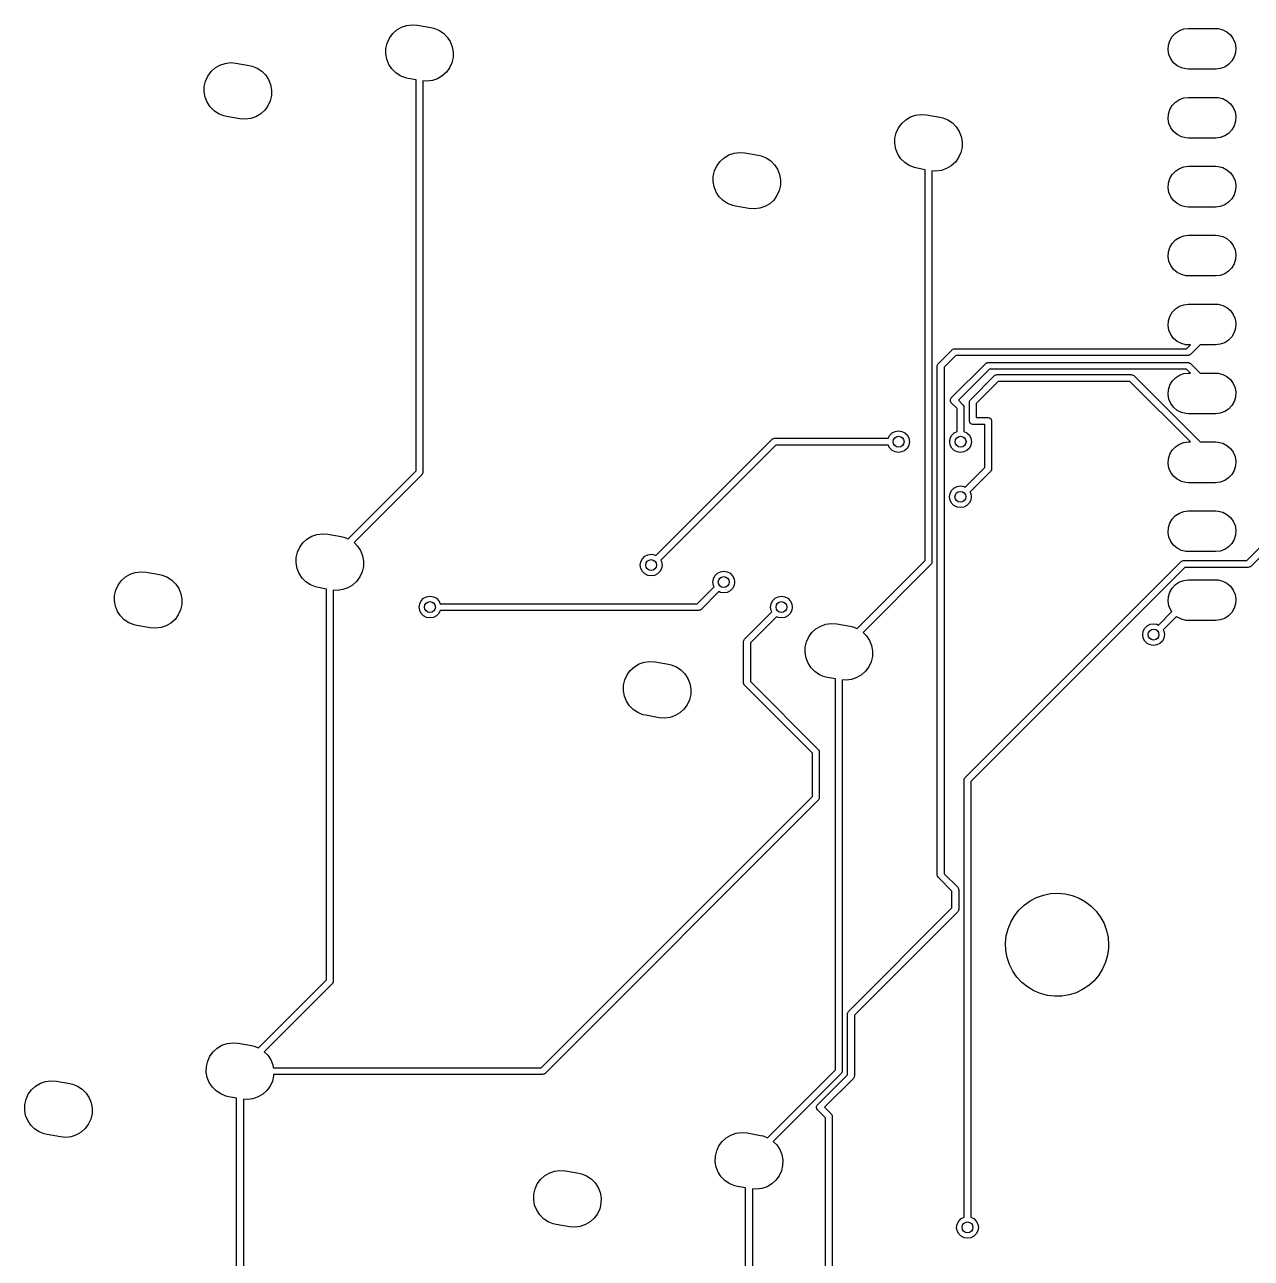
# Model space of a CAD drawing. Extents: x -67 to 321, y -170 to -25.
# Drawn here: x 115.62 to 160.83, y -99.18 to -53.72 of the extents above; entities that cross this region are included whole.
import ezdxf

# ---------------------------------------------------------------- set-up
doc = ezdxf.new("R2010")
doc.units = 0
doc.layers.add('BLACK', color=7, linetype='CONTINUOUS')

msp = doc.modelspace()

# ---------------------------------------------------------------- linework, layer by layer
at = {"layer": 'BLACK', "linetype": 'CONTINUOUS'}
for p, q in [((129.062, -54.2143), (129.182, -54.0512)), ((129.182, -54.0512), (129.331, -53.9154)), ((129.331, -53.9154), (129.505, -53.8125)), ((129.505, -53.8125), (129.696, -53.7467)), ((129.696, -53.7467), (129.897, -53.7207)), ((129.897, -53.7207), (130.098, -53.7355)), ((130.098, -53.7355), (130.591, -53.8223)), ((130.591, -53.8223), (130.693, -53.8459)), ((130.693, -53.8459), (130.88, -53.9209)), ((130.88, -53.9209), (131.049, -54.0322)), ((131.049, -54.0322), (131.192, -54.1751)), ((157.911, -54.1607), (158.031, -54.0346)), ((158.031, -54.0346), (158.176, -53.9394)), ((158.176, -53.9394), (158.339, -53.8801)), ((158.339, -53.8801), (158.512, -53.86)), ((158.512, -53.86), (159.512, -53.86)), ((159.512, -53.86), (159.605, -53.8658)), ((159.605, -53.8658), (159.773, -53.907)), ((159.773, -53.907), (159.928, -53.986)), ((159.928, -53.986), (160.061, -54.0985)), ((160.061, -54.0985), (160.163, -54.2384)), ((128.933, -54.595), (128.978, -54.398)), ((128.978, -54.398), (129.062, -54.2143)), ((131.192, -54.1751), (131.303, -54.3438)), ((131.303, -54.3438), (131.378, -54.5315)), ((131.378, -54.5315), (131.414, -54.7304)), ((157.763, -54.6506), (157.774, -54.4772)), ((157.774, -54.4772), (157.824, -54.3109)), ((157.824, -54.3109), (157.911, -54.1607)), ((160.163, -54.2384), (160.231, -54.3982)), ((160.231, -54.3982), (160.261, -54.5694)), ((128.928, -54.797), (128.933, -54.595)), ((128.963, -54.9959), (128.928, -54.797)), ((129.039, -55.1836), (128.963, -54.9959)), ((131.409, -54.9325), (131.364, -55.1294)), ((131.414, -54.7304), (131.409, -54.9325)), ((157.793, -54.8218), (157.763, -54.6506)), ((157.861, -54.9816), (157.793, -54.8218)), ((157.963, -55.1215), (157.861, -54.9816)), ((160.2, -54.9091), (160.113, -55.0593)), ((160.25, -54.7428), (160.2, -54.9091)), ((160.261, -54.5694), (160.25, -54.7428)), ((122.368, -55.613), (122.487, -55.4499)), ((122.487, -55.4499), (122.637, -55.3142)), ((122.637, -55.3142), (122.811, -55.2113)), ((122.811, -55.2113), (123.002, -55.1455)), ((123.002, -55.1455), (123.202, -55.1194)), ((123.202, -55.1194), (123.404, -55.1342)), ((123.404, -55.1342), (123.896, -55.2211)), ((123.896, -55.2211), (123.998, -55.2446)), ((123.998, -55.2446), (124.186, -55.3197)), ((124.186, -55.3197), (124.355, -55.4309)), ((124.355, -55.4309), (124.498, -55.5738)), ((129.15, -55.3523), (129.039, -55.1836)), ((129.293, -55.4952), (129.15, -55.3523)), ((131.28, -55.3132), (131.16, -55.4763)), ((131.364, -55.1294), (131.28, -55.3132)), ((158.096, -55.234), (157.963, -55.1215)), ((158.251, -55.313), (158.096, -55.234)), ((158.419, -55.3542), (158.251, -55.313)), ((158.512, -55.36), (158.419, -55.3542)), ((159.512, -55.36), (158.512, -55.36)), ((159.685, -55.3399), (159.512, -55.36)), ((159.848, -55.2806), (159.685, -55.3399)), ((159.993, -55.1854), (159.848, -55.2806)), ((160.113, -55.0593), (159.993, -55.1854)), ((122.238, -55.9937), (122.284, -55.7968)), ((122.284, -55.7968), (122.368, -55.613)), ((124.498, -55.5738), (124.609, -55.7426)), ((124.609, -55.7426), (124.684, -55.9302)), ((129.461, -55.6065), (129.293, -55.4952)), ((129.649, -55.6816), (129.461, -55.6065)), ((129.751, -55.7051), (129.649, -55.6816)), ((130.046, -55.7571), (129.751, -55.7051)), ((130.046, -70.1645), (130.046, -55.7571)), ((130.445, -55.8067), (130.296, -55.7958)), ((130.296, -55.7958), (130.296, -70.2163)), ((130.646, -55.7807), (130.445, -55.8067)), ((130.837, -55.7149), (130.646, -55.7807)), ((131.011, -55.612), (130.837, -55.7149)), ((131.16, -55.4763), (131.011, -55.612)), ((122.233, -56.1958), (122.238, -55.9937)), ((122.269, -56.3947), (122.233, -56.1958)), ((124.715, -56.3312), (124.669, -56.5281)), ((124.684, -55.9302), (124.72, -56.1291)), ((124.72, -56.1291), (124.715, -56.3312)), ((122.344, -56.5823), (122.269, -56.3947)), ((122.455, -56.7511), (122.344, -56.5823)), ((122.598, -56.894), (122.455, -56.7511)), ((124.585, -56.7119), (124.466, -56.875)), ((124.669, -56.5281), (124.585, -56.7119)), ((157.824, -56.8509), (157.911, -56.7007)), ((157.911, -56.7007), (158.031, -56.5746)), ((158.031, -56.5746), (158.176, -56.4794)), ((158.176, -56.4794), (158.339, -56.4201)), ((158.339, -56.4201), (158.512, -56.4)), ((158.512, -56.4), (159.512, -56.4)), ((159.512, -56.4), (159.605, -56.4058)), ((159.605, -56.4058), (159.773, -56.447)), ((159.773, -56.447), (159.928, -56.526)), ((159.928, -56.526), (160.061, -56.6385)), ((160.061, -56.6385), (160.163, -56.7784)), ((160.163, -56.7784), (160.231, -56.9382)), ((122.767, -57.0052), (122.598, -56.894)), ((122.955, -57.0803), (122.767, -57.0052)), ((123.057, -57.1039), (122.955, -57.0803)), ((123.549, -57.1907), (123.057, -57.1039)), ((123.75, -57.2055), (123.549, -57.1907)), ((123.951, -57.1794), (123.75, -57.2055)), ((124.142, -57.1136), (123.951, -57.1794)), ((124.316, -57.0108), (124.142, -57.1136)), ((124.466, -56.875), (124.316, -57.0108)), ((147.942, -57.3592), (148.092, -57.2234)), ((148.092, -57.2234), (148.266, -57.1205)), ((148.266, -57.1205), (148.457, -57.0547)), ((148.457, -57.0547), (148.657, -57.0287)), ((148.657, -57.0287), (148.859, -57.0435)), ((148.859, -57.0435), (149.351, -57.1303)), ((149.351, -57.1303), (149.453, -57.1539)), ((149.453, -57.1539), (149.641, -57.2289)), ((149.641, -57.2289), (149.81, -57.3402)), ((157.763, -57.1906), (157.774, -57.0172)), ((157.793, -57.3618), (157.763, -57.1906)), ((157.774, -57.0172), (157.824, -56.8509)), ((160.25, -57.2828), (160.2, -57.4491)), ((160.231, -56.9382), (160.261, -57.1094)), ((160.261, -57.1094), (160.25, -57.2828)), ((147.693, -57.903), (147.739, -57.706)), ((147.739, -57.706), (147.823, -57.5223)), ((147.823, -57.5223), (147.942, -57.3592)), ((149.81, -57.3402), (149.953, -57.4831)), ((149.953, -57.4831), (150.064, -57.6518)), ((150.064, -57.6518), (150.139, -57.8395)), ((157.861, -57.5216), (157.793, -57.3618)), ((157.963, -57.6615), (157.861, -57.5216)), ((158.096, -57.774), (157.963, -57.6615)), ((159.993, -57.7254), (159.848, -57.8206)), ((160.113, -57.5993), (159.993, -57.7254)), ((160.2, -57.4491), (160.113, -57.5993)), ((147.688, -58.105), (147.693, -57.903)), ((147.724, -58.3039), (147.688, -58.105)), ((150.139, -57.8395), (150.175, -58.0384)), ((150.175, -58.0384), (150.17, -58.2405)), ((158.251, -57.853), (158.096, -57.774)), ((158.419, -57.8942), (158.251, -57.853)), ((158.512, -57.9), (158.419, -57.8942)), ((159.512, -57.9), (158.512, -57.9)), ((159.685, -57.8799), (159.512, -57.9)), ((159.848, -57.8206), (159.685, -57.8799)), ((141.248, -58.7579), (141.397, -58.6221)), ((141.397, -58.6221), (141.571, -58.5193)), ((141.571, -58.5193), (141.762, -58.4535)), ((141.762, -58.4535), (141.963, -58.4274)), ((141.963, -58.4274), (142.164, -58.4422)), ((142.164, -58.4422), (142.657, -58.5291)), ((142.657, -58.5291), (142.759, -58.5526)), ((142.759, -58.5526), (142.946, -58.6277)), ((142.946, -58.6277), (143.115, -58.7389)), ((147.799, -58.4916), (147.724, -58.3039)), ((147.91, -58.6603), (147.799, -58.4916)), ((150.04, -58.6212), (149.921, -58.7843)), ((150.124, -58.4374), (150.04, -58.6212)), ((150.17, -58.2405), (150.124, -58.4374)), ((141.044, -59.1048), (141.128, -58.921)), ((141.128, -58.921), (141.248, -58.7579)), ((143.115, -58.7389), (143.258, -58.8818)), ((143.258, -58.8818), (143.369, -59.0506)), ((143.369, -59.0506), (143.444, -59.2382)), ((148.053, -58.8032), (147.91, -58.6603)), ((148.222, -58.9145), (148.053, -58.8032)), ((148.41, -58.9896), (148.222, -58.9145)), ((148.512, -59.0131), (148.41, -58.9896)), ((148.807, -59.0651), (148.512, -59.0131)), ((148.807, -73.4725), (148.807, -59.0651)), ((149.406, -59.0887), (149.206, -59.1147)), ((149.597, -59.0229), (149.406, -59.0887)), ((149.771, -58.92), (149.597, -59.0229)), ((149.921, -58.7843), (149.771, -58.92)), ((158.031, -59.1146), (158.176, -59.0194)), ((158.176, -59.0194), (158.339, -58.9601)), ((158.339, -58.9601), (158.512, -58.94)), ((158.512, -58.94), (159.512, -58.94)), ((159.512, -58.94), (159.605, -58.9458)), ((159.605, -58.9458), (159.773, -58.987)), ((159.773, -58.987), (159.928, -59.066)), ((159.928, -59.066), (160.061, -59.1785)), ((140.994, -59.5038), (140.999, -59.3017)), ((141.029, -59.7027), (140.994, -59.5038)), ((140.999, -59.3017), (141.044, -59.1048)), ((143.444, -59.2382), (143.48, -59.4371)), ((143.48, -59.4371), (143.475, -59.6392)), ((149.206, -59.1147), (149.057, -59.1038)), ((149.057, -59.1038), (149.057, -73.5243)), ((157.774, -59.5572), (157.824, -59.3909)), ((157.824, -59.3909), (157.911, -59.2407)), ((157.911, -59.2407), (158.031, -59.1146)), ((160.061, -59.1785), (160.163, -59.3184)), ((160.163, -59.3184), (160.231, -59.4782)), ((160.231, -59.4782), (160.261, -59.6494)), ((141.105, -59.8903), (141.029, -59.7027)), ((141.216, -60.0591), (141.105, -59.8903)), ((143.43, -59.8361), (143.346, -60.0199)), ((143.475, -59.6392), (143.43, -59.8361)), ((157.763, -59.7306), (157.774, -59.5572)), ((157.793, -59.9018), (157.763, -59.7306)), ((157.861, -60.0616), (157.793, -59.9018)), ((160.2, -59.9891), (160.113, -60.1393)), ((160.25, -59.8228), (160.2, -59.9891)), ((160.261, -59.6494), (160.25, -59.8228)), ((141.359, -60.202), (141.216, -60.0591)), ((141.527, -60.3132), (141.359, -60.202)), ((141.715, -60.3883), (141.527, -60.3132)), ((141.817, -60.4119), (141.715, -60.3883)), ((142.31, -60.4987), (141.817, -60.4119)), ((142.903, -60.4216), (142.712, -60.4874)), ((143.077, -60.3188), (142.903, -60.4216)), ((143.226, -60.183), (143.077, -60.3188)), ((143.346, -60.0199), (143.226, -60.183)), ((157.963, -60.2015), (157.861, -60.0616)), ((158.096, -60.314), (157.963, -60.2015)), ((158.251, -60.393), (158.096, -60.314)), ((158.419, -60.4342), (158.251, -60.393)), ((158.512, -60.44), (158.419, -60.4342)), ((159.512, -60.44), (158.512, -60.44)), ((159.685, -60.4199), (159.512, -60.44)), ((159.848, -60.3606), (159.685, -60.4199)), ((159.993, -60.2654), (159.848, -60.3606)), ((160.113, -60.1393), (159.993, -60.2654)), ((142.511, -60.5135), (142.31, -60.4987)), ((142.712, -60.4874), (142.511, -60.5135)), ((157.824, -61.9309), (157.911, -61.7807)), ((157.911, -61.7807), (158.031, -61.6546)), ((158.031, -61.6546), (158.176, -61.5594)), ((158.176, -61.5594), (158.339, -61.5001)), ((158.339, -61.5001), (158.512, -61.48)), ((158.512, -61.48), (159.512, -61.48)), ((159.512, -61.48), (159.605, -61.4858)), ((159.605, -61.4858), (159.773, -61.527)), ((159.773, -61.527), (159.928, -61.606)), ((159.928, -61.606), (160.061, -61.7185)), ((160.061, -61.7185), (160.163, -61.8584)), ((157.763, -62.2706), (157.774, -62.0972)), ((157.793, -62.4418), (157.763, -62.2706)), ((157.774, -62.0972), (157.824, -61.9309)), ((160.163, -61.8584), (160.231, -62.0182)), ((160.231, -62.0182), (160.261, -62.1894)), ((160.261, -62.1894), (160.25, -62.3628)), ((160.666, -73.4711), (171.996, -62.1416)), ((157.861, -62.6016), (157.793, -62.4418)), ((157.963, -62.7415), (157.861, -62.6016)), ((160.113, -62.6793), (159.993, -62.8054)), ((160.2, -62.5291), (160.113, -62.6793)), ((160.25, -62.3628), (160.2, -62.5291)), ((172.136, -62.355), (160.807, -73.6845)), ((158.096, -62.854), (157.963, -62.7415)), ((158.251, -62.933), (158.096, -62.854)), ((158.419, -62.9742), (158.251, -62.933)), ((158.512, -62.98), (158.419, -62.9742)), ((159.512, -62.98), (158.512, -62.98)), ((159.685, -62.9599), (159.512, -62.98)), ((159.848, -62.9006), (159.685, -62.9599)), ((159.993, -62.8054), (159.848, -62.9006)), ((158.031, -64.1946), (158.176, -64.0994)), ((158.176, -64.0994), (158.339, -64.0401)), ((158.339, -64.0401), (158.512, -64.02)), ((158.512, -64.02), (159.512, -64.02)), ((159.512, -64.02), (159.605, -64.0258)), ((159.605, -64.0258), (159.773, -64.067)), ((159.773, -64.067), (159.928, -64.146)), ((157.774, -64.6372), (157.824, -64.4709)), ((157.824, -64.4709), (157.911, -64.3207)), ((157.911, -64.3207), (158.031, -64.1946)), ((159.928, -64.146), (160.061, -64.2585)), ((160.061, -64.2585), (160.163, -64.3984)), ((160.163, -64.3984), (160.231, -64.5582)), ((157.763, -64.8106), (157.774, -64.6372)), ((157.793, -64.9818), (157.763, -64.8106)), ((157.861, -65.1416), (157.793, -64.9818)), ((160.25, -64.9028), (160.2, -65.0691)), ((160.231, -64.5582), (160.261, -64.7294)), ((160.261, -64.7294), (160.25, -64.9028)), ((157.963, -65.2815), (157.861, -65.1416)), ((158.096, -65.394), (157.963, -65.2815)), ((158.251, -65.473), (158.096, -65.394)), ((159.848, -65.4406), (159.685, -65.4999)), ((159.993, -65.3454), (159.848, -65.4406)), ((160.113, -65.2193), (159.993, -65.3454)), ((160.2, -65.0691), (160.113, -65.2193)), ((149.293, -66.2056), (149.801, -65.6976)), ((149.941, -65.911), (149.506, -66.3458)), ((149.801, -65.6976), (149.819, -65.6843)), ((149.819, -65.6843), (149.822, -65.6808)), ((149.822, -65.6808), (149.824, -65.68)), ((149.824, -65.68), (149.829, -65.6761)), ((149.829, -65.6761), (149.86, -65.6697)), ((149.86, -65.6697), (149.889, -65.661)), ((149.889, -65.661), (158.444, -65.661)), ((158.496, -65.911), (149.941, -65.911)), ((158.419, -65.5142), (158.251, -65.473)), ((158.512, -65.52), (158.419, -65.5142)), ((158.444, -65.661), (158.585, -65.52)), ((158.526, -65.9023), (158.496, -65.911)), ((158.585, -65.52), (158.512, -65.52)), ((158.556, -65.8959), (158.526, -65.9023)), ((158.561, -65.892), (158.556, -65.8959)), ((158.564, -65.8912), (158.561, -65.892)), ((158.567, -65.8877), (158.564, -65.8912)), ((158.584, -65.8744), (158.567, -65.8877)), ((158.939, -65.52), (158.584, -65.8744)), ((159.512, -65.52), (158.939, -65.52)), ((159.685, -65.4999), (159.512, -65.52)), ((149.256, -66.294), (149.259, -66.272)), ((149.256, -85.0606), (149.256, -66.294)), ((149.259, -66.2674), (149.26, -66.2649)), ((149.259, -66.272), (149.259, -66.2674)), ((149.26, -66.2649), (149.261, -66.2585)), ((149.261, -66.2585), (149.278, -66.2326)), ((149.278, -66.2326), (149.293, -66.2056)), ((149.506, -66.3458), (149.506, -85.0088)), ((149.772, -67.4756), (151.042, -66.2056)), ((151.042, -66.2056), (151.059, -66.1923)), ((151.059, -66.1923), (151.062, -66.1888)), ((151.062, -66.1888), (151.065, -66.188)), ((151.065, -66.188), (151.07, -66.1841)), ((151.07, -66.1841), (151.1, -66.1777)), ((151.1, -66.1777), (151.13, -66.169)), ((151.13, -66.169), (158.496, -66.169)), ((158.496, -66.169), (158.518, -66.1722)), ((158.518, -66.1722), (158.523, -66.1719)), ((158.523, -66.1719), (158.525, -66.1732)), ((158.525, -66.1732), (158.532, -66.1741)), ((158.532, -66.1741), (158.557, -66.1908)), ((158.557, -66.1908), (158.584, -66.2056)), ((158.584, -66.2056), (158.939, -66.56)), ((151.182, -66.419), (150.037, -67.564)), ((150.475, -67.5434), (151.363, -66.6551)), ((158.444, -66.419), (151.182, -66.419)), ((151.363, -66.6551), (151.381, -66.6418)), ((151.381, -66.6418), (151.384, -66.6383)), ((151.384, -66.6383), (151.387, -66.6375)), ((151.387, -66.6375), (151.392, -66.6337)), ((151.392, -66.6337), (151.422, -66.6272)), ((151.422, -66.6272), (151.452, -66.6185)), ((151.452, -66.6185), (156.406, -66.6185)), ((156.406, -66.6185), (156.428, -66.6217)), ((156.428, -66.6217), (156.432, -66.6214)), ((156.432, -66.6214), (156.435, -66.6227)), ((156.435, -66.6227), (156.441, -66.6237)), ((156.441, -66.6237), (156.467, -66.6404)), ((156.467, -66.6404), (156.494, -66.6551)), ((156.494, -66.6551), (158.939, -69.1)), ((157.911, -66.8607), (158.031, -66.7346)), ((158.031, -66.7346), (158.176, -66.6394)), ((158.176, -66.6394), (158.339, -66.5801)), ((158.339, -66.5801), (158.512, -66.56)), ((158.585, -66.56), (158.444, -66.419)), ((158.512, -66.56), (158.585, -66.56)), ((158.939, -66.56), (159.512, -66.56)), ((159.512, -66.56), (159.605, -66.5658)), ((159.605, -66.5658), (159.773, -66.607)), ((159.773, -66.607), (159.928, -66.686)), ((159.928, -66.686), (160.061, -66.7985)), ((160.061, -66.7985), (160.163, -66.9384)), ((151.504, -66.8685), (150.689, -67.6836)), ((156.354, -66.8685), (151.504, -66.8685)), ((158.585, -69.1), (156.354, -66.8685)), ((157.763, -67.3506), (157.774, -67.1772)), ((157.774, -67.1772), (157.824, -67.0109)), ((157.824, -67.0109), (157.911, -66.8607)), ((160.163, -66.9384), (160.231, -67.0982)), ((160.231, -67.0982), (160.261, -67.2694)), ((160.261, -67.2694), (160.25, -67.4428)), ((149.735, -67.5548), (149.739, -67.5464)), ((149.741, -67.5809), (149.735, -67.5548)), ((149.738, -67.5374), (149.751, -67.5139)), ((149.739, -67.5464), (149.738, -67.5374)), ((149.743, -67.6076), (149.741, -67.5809)), ((149.748, -67.6148), (149.743, -67.6076)), ((149.75, -67.6236), (149.748, -67.6148)), ((149.772, -67.6524), (149.75, -67.6236)), ((149.751, -67.5139), (149.76, -67.4889)), ((149.76, -67.4889), (149.767, -67.4835)), ((149.767, -67.4835), (149.772, -67.4756)), ((149.989, -67.8698), (149.772, -67.6524)), ((150.037, -67.564), (150.202, -67.7296)), ((150.202, -67.7296), (150.216, -67.7475)), ((150.439, -67.6318), (150.442, -67.6098)), ((150.439, -68.326), (150.439, -67.6318)), ((150.441, -67.6052), (150.443, -67.6027)), ((150.442, -67.6098), (150.441, -67.6052)), ((150.443, -67.6027), (150.444, -67.5963)), ((150.444, -67.5963), (150.46, -67.5704)), ((150.46, -67.5704), (150.475, -67.5434)), ((150.689, -67.6836), (150.689, -68.201)), ((157.793, -67.5218), (157.763, -67.3506)), ((157.861, -67.6816), (157.793, -67.5218)), ((157.963, -67.8215), (157.861, -67.6816)), ((160.2, -67.6091), (160.113, -67.7593)), ((160.25, -67.4428), (160.2, -67.6091)), ((149.989, -68.7083), (149.989, -67.8698)), ((150.216, -67.7475), (150.219, -67.7505)), ((150.219, -67.7505), (150.22, -67.7532)), ((150.22, -67.7532), (150.224, -67.7584)), ((150.224, -67.7584), (150.23, -67.7885)), ((150.23, -67.7885), (150.239, -67.818)), ((150.239, -67.818), (150.239, -68.7083)), ((158.096, -67.934), (157.963, -67.8215)), ((158.251, -68.013), (158.096, -67.934)), ((158.419, -68.0542), (158.251, -68.013)), ((158.512, -68.06), (158.419, -68.0542)), ((159.512, -68.06), (158.512, -68.06)), ((159.685, -68.0399), (159.512, -68.06)), ((159.848, -67.9806), (159.685, -68.0399)), ((159.993, -67.8854), (159.848, -67.9806)), ((160.113, -67.7593), (159.993, -67.8854)), ((150.441, -68.3347), (150.439, -68.326)), ((150.44, -68.3436), (150.441, -68.3347)), ((150.451, -68.3679), (150.44, -68.3436)), ((150.458, -68.3935), (150.451, -68.3679)), ((150.465, -68.3995), (150.458, -68.3935)), ((150.469, -68.4077), (150.465, -68.3995)), ((150.491, -68.4222), (150.469, -68.4077)), ((150.511, -68.4397), (150.491, -68.4222)), ((150.52, -68.441), (150.511, -68.4397)), ((150.528, -68.4459), (150.52, -68.441)), ((150.564, -68.451), (150.528, -68.4459)), ((151.005, -68.451), (150.564, -68.451)), ((150.689, -68.201), (151.13, -68.201)), ((151.005, -70.0438), (151.005, -68.451)), ((151.13, -68.201), (151.166, -68.2061)), ((151.166, -68.2061), (151.173, -68.211)), ((151.173, -68.211), (151.182, -68.2123)), ((151.182, -68.2123), (151.202, -68.2298)), ((151.202, -68.2298), (151.225, -68.2443)), ((151.225, -68.2443), (151.228, -68.2525)), ((151.228, -68.2525), (151.235, -68.2585)), ((151.235, -68.2585), (151.243, -68.2841)), ((151.243, -68.2841), (151.254, -68.3084)), ((151.254, -68.3084), (151.252, -68.3173)), ((151.252, -68.3173), (151.255, -68.326)), ((151.255, -68.326), (151.255, -70.0956)), ((138.885, -73.2824), (143.168, -68.9996)), ((143.168, -68.9996), (143.185, -68.9863)), ((143.185, -68.9863), (143.188, -68.9828)), ((143.188, -68.9828), (143.191, -68.982)), ((143.191, -68.982), (143.196, -68.9781)), ((143.196, -68.9781), (143.226, -68.9717)), ((143.226, -68.9717), (143.256, -68.963)), ((143.256, -68.963), (147.448, -68.963)), ((147.448, -68.963), (147.504, -68.8529)), ((147.504, -68.8529), (147.593, -68.7644)), ((147.593, -68.7644), (147.704, -68.7076)), ((147.704, -68.7076), (147.828, -68.688)), ((147.828, -68.688), (147.952, -68.7076)), ((147.952, -68.7076), (148.063, -68.7644)), ((148.063, -68.7644), (148.152, -68.8529)), ((148.152, -68.8529), (148.208, -68.9644)), ((148.208, -68.9644), (148.228, -69.088)), ((148.228, -69.088), (148.208, -69.2116)), ((149.714, -69.088), (149.734, -68.9644)), ((149.734, -69.2116), (149.714, -69.088)), ((149.734, -68.9644), (149.79, -68.8529)), ((149.79, -68.8529), (149.879, -68.7644)), ((149.879, -68.7644), (149.989, -68.7083)), ((150.239, -68.7083), (150.349, -68.7644)), ((150.349, -68.7644), (150.438, -68.8529)), ((150.438, -68.8529), (150.494, -68.9644)), ((150.494, -68.9644), (150.514, -69.088)), ((150.514, -69.088), (150.494, -69.2116)), ((158.339, -69.1201), (158.512, -69.1)), ((158.512, -69.1), (158.585, -69.1)), ((158.939, -69.1), (159.512, -69.1)), ((159.512, -69.1), (159.605, -69.1058)), ((143.308, -69.213), (139.062, -73.4592)), ((147.448, -69.213), (143.308, -69.213)), ((147.504, -69.3231), (147.448, -69.213)), ((147.593, -69.4116), (147.504, -69.3231)), ((147.704, -69.4684), (147.593, -69.4116)), ((147.828, -69.488), (147.704, -69.4684)), ((147.952, -69.4684), (147.828, -69.488)), ((148.063, -69.4116), (147.952, -69.4684)), ((148.152, -69.3231), (148.063, -69.4116)), ((148.208, -69.2116), (148.152, -69.3231)), ((149.79, -69.3231), (149.734, -69.2116)), ((149.879, -69.4116), (149.79, -69.3231)), ((149.99, -69.4684), (149.879, -69.4116)), ((150.114, -69.488), (149.99, -69.4684)), ((150.238, -69.4684), (150.114, -69.488)), ((150.349, -69.4116), (150.238, -69.4684)), ((150.438, -69.3231), (150.349, -69.4116)), ((150.494, -69.2116), (150.438, -69.3231)), ((157.774, -69.7172), (157.824, -69.5509)), ((157.824, -69.5509), (157.911, -69.4007)), ((157.911, -69.4007), (158.031, -69.2746)), ((158.031, -69.2746), (158.176, -69.1794)), ((158.176, -69.1794), (158.339, -69.1201)), ((159.605, -69.1058), (159.773, -69.147)), ((159.773, -69.147), (159.928, -69.226)), ((159.928, -69.226), (160.061, -69.3385)), ((160.061, -69.3385), (160.163, -69.4784)), ((160.163, -69.4784), (160.231, -69.6382)), ((157.763, -69.8906), (157.774, -69.7172)), ((157.793, -70.0618), (157.763, -69.8906)), ((160.25, -69.9828), (160.2, -70.1491)), ((160.231, -69.6382), (160.261, -69.8094)), ((160.261, -69.8094), (160.25, -69.9828)), ((127.541, -72.6691), (130.046, -70.1645)), ((130.259, -70.3047), (127.756, -72.8078)), ((130.274, -70.2777), (130.259, -70.3047)), ((130.291, -70.2518), (130.274, -70.2777)), ((130.292, -70.2454), (130.291, -70.2518)), ((130.293, -70.2429), (130.292, -70.2454)), ((130.296, -70.2163), (130.293, -70.2383)), ((130.293, -70.2383), (130.293, -70.2429)), ((150.282, -70.7666), (151.005, -70.0438)), ((151.218, -70.1839), (150.459, -70.9434)), ((151.233, -70.1569), (151.218, -70.1839)), ((151.25, -70.1311), (151.233, -70.1569)), ((151.251, -70.1247), (151.25, -70.1311)), ((151.252, -70.1222), (151.251, -70.1247)), ((151.255, -70.0956), (151.252, -70.1176)), ((151.252, -70.1176), (151.252, -70.1222)), ((157.861, -70.2216), (157.793, -70.0618)), ((157.963, -70.3615), (157.861, -70.2216)), ((158.096, -70.474), (157.963, -70.3615)), ((159.993, -70.4254), (159.848, -70.5206)), ((160.113, -70.2993), (159.993, -70.4254)), ((160.2, -70.1491), (160.113, -70.2993)), ((149.725, -70.9964), (149.782, -70.8849)), ((149.782, -70.8849), (149.87, -70.7964)), ((149.87, -70.7964), (149.982, -70.7396)), ((149.982, -70.7396), (150.106, -70.72)), ((150.106, -70.72), (150.229, -70.7396)), ((150.229, -70.7396), (150.282, -70.7666)), ((158.251, -70.553), (158.096, -70.474)), ((158.419, -70.5942), (158.251, -70.553)), ((158.512, -70.6), (158.419, -70.5942)), ((159.512, -70.6), (158.512, -70.6)), ((159.685, -70.5799), (159.512, -70.6)), ((159.848, -70.5206), (159.685, -70.5799)), ((149.706, -71.12), (149.725, -70.9964)), ((149.725, -71.2436), (149.706, -71.12)), ((149.782, -71.3551), (149.725, -71.2436)), ((149.87, -71.4436), (149.782, -71.3551)), ((150.429, -71.3551), (150.341, -71.4436)), ((150.486, -71.2436), (150.429, -71.3551)), ((150.459, -70.9434), (150.486, -70.9964)), ((150.486, -70.9964), (150.506, -71.12)), ((150.506, -71.12), (150.486, -71.2436)), ((149.982, -71.5004), (149.87, -71.4436)), ((150.106, -71.52), (149.982, -71.5004)), ((150.229, -71.5004), (150.106, -71.52)), ((150.341, -71.4436), (150.229, -71.5004)), ((157.911, -71.9407), (158.031, -71.8146)), ((158.031, -71.8146), (158.176, -71.7194)), ((158.176, -71.7194), (158.339, -71.6601)), ((158.339, -71.6601), (158.512, -71.64)), ((158.512, -71.64), (159.512, -71.64)), ((159.512, -71.64), (159.605, -71.6458)), ((159.605, -71.6458), (159.773, -71.687)), ((159.773, -71.687), (159.928, -71.766)), ((159.928, -71.766), (160.061, -71.8785)), ((157.763, -72.4306), (157.774, -72.2572)), ((157.774, -72.2572), (157.824, -72.0909)), ((157.824, -72.0909), (157.911, -71.9407)), ((160.061, -71.8785), (160.163, -72.0184)), ((160.163, -72.0184), (160.231, -72.1782)), ((160.231, -72.1782), (160.261, -72.3494)), ((125.874, -72.8118), (126.023, -72.676)), ((126.023, -72.676), (126.197, -72.5731)), ((126.197, -72.5731), (126.388, -72.5073)), ((126.388, -72.5073), (126.589, -72.4813)), ((126.589, -72.4813), (126.79, -72.4961)), ((126.79, -72.4961), (127.283, -72.5829)), ((127.283, -72.5829), (127.385, -72.6064)), ((127.385, -72.6064), (127.541, -72.6691)), ((157.793, -72.6018), (157.763, -72.4306)), ((157.861, -72.7616), (157.793, -72.6018)), ((160.2, -72.6891), (160.113, -72.8393)), ((160.25, -72.5228), (160.2, -72.6891)), ((160.261, -72.3494), (160.25, -72.5228)), ((125.625, -73.3556), (125.67, -73.1586)), ((125.67, -73.1586), (125.754, -72.9749)), ((125.754, -72.9749), (125.874, -72.8118)), ((127.756, -72.8078), (127.884, -72.9357)), ((127.884, -72.9357), (127.995, -73.1044)), ((127.995, -73.1044), (128.07, -73.2921)), ((157.963, -72.9015), (157.861, -72.7616)), ((158.096, -73.014), (157.963, -72.9015)), ((158.251, -73.093), (158.096, -73.014)), ((158.419, -73.1342), (158.251, -73.093)), ((158.512, -73.14), (158.419, -73.1342)), ((159.512, -73.14), (158.512, -73.14)), ((159.685, -73.1199), (159.512, -73.14)), ((159.848, -73.0606), (159.685, -73.1199)), ((159.993, -72.9654), (159.848, -73.0606)), ((160.113, -72.8393), (159.993, -72.9654)), ((125.62, -73.5576), (125.625, -73.3556)), ((125.655, -73.7565), (125.62, -73.5576)), ((128.07, -73.2921), (128.106, -73.491)), ((128.106, -73.491), (128.101, -73.693)), ((138.308, -73.6358), (138.328, -73.5122)), ((138.328, -73.7594), (138.308, -73.6358)), ((138.328, -73.5122), (138.385, -73.4007)), ((138.385, -73.4007), (138.473, -73.3122)), ((138.473, -73.3122), (138.585, -73.2554)), ((138.585, -73.2554), (138.708, -73.2358)), ((138.708, -73.2358), (138.832, -73.2554)), ((138.832, -73.2554), (138.885, -73.2824)), ((139.062, -73.4592), (139.089, -73.5122)), ((139.089, -73.5122), (139.108, -73.6358)), ((139.108, -73.6358), (139.089, -73.7594)), ((146.302, -75.9771), (148.807, -73.4725)), ((149.02, -73.6127), (146.517, -76.1158)), ((149.035, -73.5857), (149.02, -73.6127)), ((149.051, -73.5598), (149.035, -73.5857)), ((149.052, -73.5534), (149.051, -73.5598)), ((149.054, -73.5509), (149.052, -73.5534)), ((149.057, -73.5243), (149.053, -73.5463)), ((149.053, -73.5463), (149.054, -73.5509)), ((150.28, -81.466), (158.238, -73.5078)), ((158.238, -73.5078), (158.256, -73.4944)), ((158.256, -73.4944), (158.259, -73.491)), ((158.259, -73.491), (158.261, -73.4902)), ((158.261, -73.4902), (158.267, -73.4863)), ((158.267, -73.4863), (158.297, -73.4798)), ((158.297, -73.4798), (158.326, -73.4711)), ((158.326, -73.4711), (160.666, -73.4711)), ((119.179, -74.2105), (119.329, -74.0747)), ((119.329, -74.0747), (119.503, -73.9719)), ((119.503, -73.9719), (119.694, -73.9061)), ((119.694, -73.9061), (119.894, -73.88)), ((119.894, -73.88), (120.096, -73.8948)), ((120.096, -73.8948), (120.588, -73.9816)), ((120.588, -73.9816), (120.69, -74.0052)), ((120.69, -74.0052), (120.878, -74.0803)), ((120.878, -74.0803), (121.047, -74.1915)), ((125.731, -73.9442), (125.655, -73.7565)), ((125.842, -74.1129), (125.731, -73.9442)), ((127.972, -74.0737), (127.852, -74.2368)), ((128.056, -73.89), (127.972, -74.0737)), ((128.101, -73.693), (128.056, -73.89)), ((138.385, -73.8709), (138.328, -73.7594)), ((138.473, -73.9594), (138.385, -73.8709)), ((138.585, -74.0162), (138.473, -73.9594)), ((138.708, -74.0358), (138.585, -74.0162)), ((138.832, -74.0162), (138.708, -74.0358)), ((138.943, -73.9594), (138.832, -74.0162)), ((139.032, -73.8709), (138.943, -73.9594)), ((139.089, -73.7594), (139.032, -73.8709)), ((141.003, -74.1386), (141.06, -74.0271)), ((141.06, -74.0271), (141.149, -73.9386)), ((141.149, -73.9386), (141.26, -73.8818)), ((141.26, -73.8818), (141.384, -73.8622)), ((141.384, -73.8622), (141.507, -73.8818)), ((141.507, -73.8818), (141.619, -73.9386)), ((141.619, -73.9386), (141.707, -74.0271)), ((141.707, -74.0271), (141.764, -74.1386)), ((158.378, -73.7211), (150.493, -81.6062)), ((160.718, -73.7211), (158.378, -73.7211)), ((160.748, -73.7125), (160.718, -73.7211)), ((160.778, -73.706), (160.748, -73.7125)), ((160.783, -73.7021), (160.778, -73.706)), ((160.786, -73.7013), (160.783, -73.7021)), ((160.789, -73.6978), (160.786, -73.7013)), ((160.807, -73.6845), (160.789, -73.6978)), ((118.93, -74.7543), (118.976, -74.5574)), ((118.976, -74.5574), (119.06, -74.3736)), ((119.06, -74.3736), (119.179, -74.2105)), ((121.047, -74.1915), (121.19, -74.3344)), ((121.19, -74.3344), (121.301, -74.5032)), ((121.301, -74.5032), (121.376, -74.6908)), ((125.985, -74.2558), (125.842, -74.1129)), ((126.153, -74.3671), (125.985, -74.2558)), ((126.341, -74.4421), (126.153, -74.3671)), ((126.443, -74.4657), (126.341, -74.4421)), ((126.738, -74.5177), (126.443, -74.4657)), ((126.738, -88.9251), (126.738, -74.5177)), ((127.137, -74.5673), (126.988, -74.5564)), ((126.988, -74.5564), (126.988, -88.9769)), ((127.338, -74.5413), (127.137, -74.5673)), ((127.529, -74.4755), (127.338, -74.5413)), ((127.703, -74.3726), (127.529, -74.4755)), ((127.852, -74.2368), (127.703, -74.3726)), ((140.41, -75.059), (141.03, -74.4388)), ((140.984, -74.2622), (141.003, -74.1386)), ((141.003, -74.3858), (140.984, -74.2622)), ((141.03, -74.4388), (141.003, -74.3858)), ((141.707, -74.4973), (141.619, -74.5858)), ((141.764, -74.3858), (141.707, -74.4973)), ((141.764, -74.1386), (141.784, -74.2622)), ((141.784, -74.2622), (141.764, -74.3858)), ((157.824, -74.6309), (157.911, -74.4807)), ((157.911, -74.4807), (158.031, -74.3546)), ((158.031, -74.3546), (158.176, -74.2594)), ((158.176, -74.2594), (158.339, -74.2001)), ((158.339, -74.2001), (158.512, -74.18)), ((158.512, -74.18), (159.512, -74.18)), ((159.512, -74.18), (159.605, -74.1858)), ((159.605, -74.1858), (159.773, -74.227)), ((159.773, -74.227), (159.928, -74.306)), ((159.928, -74.306), (160.061, -74.4185)), ((160.061, -74.4185), (160.163, -74.5584)), ((160.163, -74.5584), (160.231, -74.7182)), ((118.925, -74.9564), (118.93, -74.7543)), ((118.961, -75.1553), (118.925, -74.9564)), ((121.376, -74.6908), (121.412, -74.8897)), ((121.412, -74.8897), (121.407, -75.0918)), ((130.176, -75.0604), (130.232, -74.9489)), ((130.232, -74.9489), (130.321, -74.8604)), ((130.321, -74.8604), (130.432, -74.8036)), ((130.432, -74.8036), (130.556, -74.784)), ((130.556, -74.784), (130.68, -74.8036)), ((130.68, -74.8036), (130.791, -74.8604)), ((130.791, -74.8604), (130.88, -74.9489)), ((130.88, -74.9489), (130.936, -75.059)), ((141.207, -74.6156), (140.55, -75.2724)), ((141.26, -74.6426), (141.207, -74.6156)), ((141.384, -74.6622), (141.26, -74.6426)), ((141.507, -74.6426), (141.384, -74.6622)), ((141.619, -74.5858), (141.507, -74.6426)), ((143.13, -75.0604), (143.186, -74.9489)), ((143.186, -74.9489), (143.275, -74.8604)), ((143.275, -74.8604), (143.386, -74.8036)), ((143.386, -74.8036), (143.51, -74.784)), ((143.51, -74.784), (143.634, -74.8036)), ((143.634, -74.8036), (143.745, -74.8604)), ((143.745, -74.8604), (143.834, -74.9489)), ((143.834, -74.9489), (143.89, -75.0604)), ((157.763, -74.9706), (157.774, -74.7972)), ((157.793, -75.1418), (157.763, -74.9706)), ((157.774, -74.7972), (157.824, -74.6309)), ((160.231, -74.7182), (160.261, -74.8894)), ((160.261, -74.8894), (160.25, -75.0628)), ((119.036, -75.3429), (118.961, -75.1553)), ((119.147, -75.5117), (119.036, -75.3429)), ((121.361, -75.2887), (121.277, -75.4725)), ((121.407, -75.0918), (121.361, -75.2887)), ((130.156, -75.184), (130.176, -75.0604)), ((130.176, -75.3076), (130.156, -75.184)), ((130.232, -75.4191), (130.176, -75.3076)), ((130.321, -75.5076), (130.232, -75.4191)), ((130.88, -75.4191), (130.791, -75.5076)), ((130.936, -75.309), (130.88, -75.4191)), ((130.936, -75.059), (140.41, -75.059)), ((140.462, -75.309), (130.936, -75.309)), ((140.492, -75.3003), (140.462, -75.309)), ((140.522, -75.2939), (140.492, -75.3003)), ((140.527, -75.29), (140.522, -75.2939)), ((140.53, -75.2892), (140.527, -75.29)), ((140.533, -75.2857), (140.53, -75.2892)), ((140.55, -75.2724), (140.533, -75.2857)), ((142.152, -76.3656), (143.157, -75.3606)), ((143.11, -75.184), (143.13, -75.0604)), ((143.13, -75.3076), (143.11, -75.184)), ((143.157, -75.3606), (143.13, -75.3076)), ((143.834, -75.4191), (143.745, -75.5076)), ((143.89, -75.3076), (143.834, -75.4191)), ((143.89, -75.0604), (143.91, -75.184)), ((143.91, -75.184), (143.89, -75.3076)), ((157.403, -75.8466), (157.897, -75.3518)), ((157.861, -75.3016), (157.793, -75.1418)), ((157.897, -75.3518), (157.861, -75.3016)), ((160.113, -75.3793), (159.993, -75.5054)), ((160.2, -75.2291), (160.113, -75.3793)), ((160.25, -75.0628), (160.2, -75.2291)), ((119.29, -75.6546), (119.147, -75.5117)), ((119.459, -75.7658), (119.29, -75.6546)), ((119.647, -75.8409), (119.459, -75.7658)), ((119.749, -75.8644), (119.647, -75.8409)), ((120.241, -75.9513), (119.749, -75.8644)), ((120.834, -75.8742), (120.643, -75.94)), ((121.008, -75.7714), (120.834, -75.8742)), ((121.158, -75.6356), (121.008, -75.7714)), ((121.277, -75.4725), (121.158, -75.6356)), ((130.432, -75.5644), (130.321, -75.5076)), ((130.556, -75.584), (130.432, -75.5644)), ((130.68, -75.5644), (130.556, -75.584)), ((130.791, -75.5076), (130.68, -75.5644)), ((143.333, -75.5374), (142.365, -76.5058)), ((143.386, -75.5644), (143.333, -75.5374)), ((143.51, -75.584), (143.386, -75.5644)), ((143.634, -75.5644), (143.51, -75.584)), ((143.745, -75.5076), (143.634, -75.5644)), ((144.784, -75.984), (144.958, -75.8811)), ((144.958, -75.8811), (145.149, -75.8153)), ((145.149, -75.8153), (145.349, -75.7893)), ((145.349, -75.7893), (145.551, -75.8041)), ((145.551, -75.8041), (146.043, -75.8909)), ((146.043, -75.8909), (146.145, -75.9144)), ((146.145, -75.9144), (146.302, -75.9771)), ((156.902, -75.9649), (156.991, -75.8764)), ((156.991, -75.8764), (157.102, -75.8196)), ((157.102, -75.8196), (157.226, -75.8)), ((157.226, -75.8), (157.35, -75.8196)), ((157.35, -75.8196), (157.403, -75.8466)), ((158.07, -75.5324), (157.579, -76.0234)), ((158.096, -75.554), (158.07, -75.5324)), ((158.251, -75.633), (158.096, -75.554)), ((158.419, -75.6742), (158.251, -75.633)), ((158.512, -75.68), (158.419, -75.6742)), ((159.512, -75.68), (158.512, -75.68)), ((159.685, -75.6599), (159.512, -75.68)), ((159.848, -75.6006), (159.685, -75.6599)), ((159.993, -75.5054), (159.848, -75.6006)), ((120.442, -75.9661), (120.241, -75.9513)), ((120.643, -75.94), (120.442, -75.9661)), ((142.137, -76.3926), (142.152, -76.3656)), ((144.431, -76.4666), (144.515, -76.2829)), ((144.515, -76.2829), (144.634, -76.1198)), ((144.634, -76.1198), (144.784, -75.984)), ((146.517, -76.1158), (146.645, -76.2437)), ((146.645, -76.2437), (146.756, -76.4124)), ((156.826, -76.2), (156.846, -76.0764)), ((156.846, -76.3236), (156.826, -76.2)), ((156.846, -76.0764), (156.902, -75.9649)), ((156.902, -76.4351), (156.846, -76.3236)), ((157.606, -76.3236), (157.55, -76.4351)), ((157.579, -76.0234), (157.606, -76.0764)), ((157.606, -76.0764), (157.626, -76.2)), ((157.626, -76.2), (157.606, -76.3236)), ((142.115, -76.454), (142.118, -76.432)), ((142.115, -77.978), (142.115, -76.454)), ((142.118, -76.4274), (142.119, -76.4249)), ((142.118, -76.432), (142.118, -76.4274)), ((142.119, -76.4249), (142.12, -76.4185)), ((142.12, -76.4185), (142.137, -76.3926)), ((142.365, -76.5058), (142.365, -77.9262)), ((144.38, -76.8656), (144.385, -76.6636)), ((144.385, -76.6636), (144.431, -76.4666)), ((146.756, -76.4124), (146.831, -76.6001)), ((146.831, -76.6001), (146.867, -76.799)), ((146.867, -76.799), (146.862, -77.001)), ((156.991, -76.5236), (156.902, -76.4351)), ((157.102, -76.5804), (156.991, -76.5236)), ((157.226, -76.6), (157.102, -76.5804)), ((157.35, -76.5804), (157.226, -76.6)), ((157.461, -76.5236), (157.35, -76.5804)), ((157.55, -76.4351), (157.461, -76.5236)), ((138.089, -77.3827), (138.263, -77.2799)), ((138.263, -77.2799), (138.454, -77.2141)), ((138.454, -77.2141), (138.655, -77.188)), ((138.655, -77.188), (138.856, -77.2028)), ((138.856, -77.2028), (139.349, -77.2896)), ((144.416, -77.0645), (144.38, -76.8656)), ((144.491, -77.2522), (144.416, -77.0645)), ((144.602, -77.4209), (144.491, -77.2522)), ((146.816, -77.198), (146.732, -77.3817)), ((146.862, -77.001), (146.816, -77.198)), ((137.736, -77.8654), (137.82, -77.6816)), ((137.82, -77.6816), (137.94, -77.5185)), ((137.94, -77.5185), (138.089, -77.3827)), ((139.349, -77.2896), (139.451, -77.3132)), ((139.451, -77.3132), (139.638, -77.3883)), ((139.638, -77.3883), (139.807, -77.4995)), ((139.807, -77.4995), (139.95, -77.6424)), ((139.95, -77.6424), (140.061, -77.8112)), ((144.745, -77.5638), (144.602, -77.4209)), ((144.914, -77.6751), (144.745, -77.5638)), ((145.102, -77.7501), (144.914, -77.6751)), ((146.463, -77.6806), (146.289, -77.7835)), ((146.613, -77.5448), (146.463, -77.6806)), ((146.732, -77.3817), (146.613, -77.5448)), ((137.686, -78.2643), (137.691, -78.0623)), ((137.691, -78.0623), (137.736, -77.8654)), ((140.061, -77.8112), (140.136, -77.9988)), ((140.136, -77.9988), (140.172, -78.1977)), ((142.124, -78.0075), (142.115, -77.978)), ((142.13, -78.0376), (142.124, -78.0075)), ((142.134, -78.0428), (142.13, -78.0376)), ((142.135, -78.0455), (142.134, -78.0428)), ((142.138, -78.0486), (142.135, -78.0455)), ((142.152, -78.0664), (142.138, -78.0486)), ((144.655, -80.5698), (142.152, -78.0664)), ((142.365, -77.9262), (144.868, -80.4296)), ((145.204, -77.7737), (145.102, -77.7501)), ((145.499, -77.8257), (145.204, -77.7737)), ((145.499, -92.2331), (145.499, -77.8257)), ((145.898, -77.8753), (145.749, -77.8644)), ((145.749, -77.8644), (145.749, -92.2849)), ((146.098, -77.8493), (145.898, -77.8753)), ((146.289, -77.7835), (146.098, -77.8493)), ((137.721, -78.4633), (137.686, -78.2643)), ((137.797, -78.6509), (137.721, -78.4633)), ((137.908, -78.8197), (137.797, -78.6509)), ((140.122, -78.5967), (140.038, -78.7805)), ((140.167, -78.3998), (140.122, -78.5967)), ((140.172, -78.1977), (140.167, -78.3998)), ((138.051, -78.9626), (137.908, -78.8197)), ((138.219, -79.0738), (138.051, -78.9626)), ((138.407, -79.1489), (138.219, -79.0738)), ((139.769, -79.0793), (139.595, -79.1822)), ((139.918, -78.9436), (139.769, -79.0793)), ((140.038, -78.7805), (139.918, -78.9436)), ((138.509, -79.1724), (138.407, -79.1489)), ((139.002, -79.2593), (138.509, -79.1724)), ((139.203, -79.2741), (139.002, -79.2593)), ((139.404, -79.248), (139.203, -79.2741)), ((139.595, -79.1822), (139.404, -79.248)), ((144.868, -80.4296), (144.882, -80.4475)), ((144.882, -80.4475), (144.885, -80.4505)), ((144.885, -80.4505), (144.886, -80.4532)), ((144.886, -80.4532), (144.89, -80.4584)), ((144.89, -80.4584), (144.896, -80.4885)), ((144.655, -82.1604), (144.655, -80.5698)), ((144.896, -80.4885), (144.905, -80.518)), ((144.905, -80.518), (144.905, -82.2121)), ((150.243, -81.5544), (150.246, -81.5324)), ((150.243, -97.6643), (150.243, -81.5544)), ((150.246, -81.5278), (150.247, -81.5253)), ((150.246, -81.5324), (150.246, -81.5278)), ((150.247, -81.5253), (150.248, -81.5189)), ((150.248, -81.5189), (150.265, -81.493)), ((150.265, -81.493), (150.28, -81.466)), ((150.493, -81.6062), (150.493, -97.6643)), ((134.655, -92.1599), (144.655, -82.1604)), ((144.883, -82.2735), (144.868, -82.3005)), ((144.9, -82.2476), (144.883, -82.2735)), ((144.901, -82.2412), (144.9, -82.2476)), ((144.902, -82.2388), (144.901, -82.2412)), ((144.905, -82.2121), (144.902, -82.2342)), ((144.902, -82.2342), (144.902, -82.2388)), ((144.868, -82.3005), (134.796, -92.3733)), ((149.506, -85.0088), (150.007, -85.5096)), ((149.265, -85.0901), (149.256, -85.0606)), ((149.271, -85.1202), (149.265, -85.0901)), ((149.275, -85.1254), (149.271, -85.1202)), ((149.276, -85.1281), (149.275, -85.1254)), ((149.279, -85.1311), (149.276, -85.1281)), ((149.293, -85.149), (149.279, -85.1311)), ((149.793, -85.6498), (149.293, -85.149)), ((149.793, -86.2728), (149.793, -85.6498)), ((150.007, -85.5096), (150.02, -85.5274)), ((150.02, -85.5274), (150.024, -85.5305)), ((150.024, -85.5305), (150.024, -85.5332)), ((150.024, -85.5332), (150.028, -85.5384)), ((150.028, -85.5384), (150.035, -85.5685)), ((150.035, -85.5685), (150.043, -85.598)), ((150.043, -85.598), (150.043, -86.3246)), ((152.677, -86.01), (152.915, -85.8863)), ((152.915, -85.8863), (153.169, -85.7973)), ((153.169, -85.7973), (153.432, -85.745)), ((153.432, -85.745), (153.7, -85.7302)), ((153.7, -85.7302), (153.967, -85.7534)), ((153.967, -85.7534), (154.229, -85.814)), ((154.229, -85.814), (154.479, -85.9108)), ((154.479, -85.9108), (154.713, -86.042)), ((145.985, -90.0816), (149.793, -86.2728)), ((150.038, -86.3601), (150.022, -86.386)), ((150.039, -86.3537), (150.038, -86.3601)), ((150.041, -86.3512), (150.039, -86.3537)), ((150.043, -86.3246), (150.04, -86.3466)), ((150.04, -86.3466), (150.041, -86.3512)), ((152.099, -86.562), (152.265, -86.3513)), ((152.265, -86.3513), (152.459, -86.166)), ((152.459, -86.166), (152.677, -86.01)), ((154.713, -86.042), (154.926, -86.2048)), ((154.926, -86.2048), (155.115, -86.396)), ((150.007, -86.413), (146.198, -90.2218)), ((150.022, -86.386), (150.007, -86.413)), ((151.863, -87.0429), (151.964, -86.7941)), ((151.964, -86.7941), (152.099, -86.562)), ((155.115, -86.396), (155.274, -86.6119)), ((155.274, -86.6119), (155.402, -86.8481)), ((151.798, -87.3033), (151.863, -87.0429)), ((155.402, -86.8481), (155.495, -87.0999)), ((155.495, -87.0999), (155.551, -87.3623)), ((151.771, -87.5703), (151.798, -87.3033)), ((151.781, -87.8385), (151.771, -87.5703)), ((155.551, -87.3623), (155.57, -87.63)), ((155.57, -87.63), (155.566, -87.7493)), ((151.83, -88.1025), (151.781, -87.8385)), ((151.915, -88.3571), (151.83, -88.1025)), ((155.531, -88.0153), (155.458, -88.2736)), ((155.566, -87.7493), (155.531, -88.0153)), ((152.035, -88.5972), (151.915, -88.3571)), ((152.187, -88.818), (152.035, -88.5972)), ((155.349, -88.5191), (155.207, -88.7468)), ((155.458, -88.2736), (155.349, -88.5191)), ((124.233, -91.4297), (126.738, -88.9251)), ((126.951, -89.0653), (124.448, -91.5684)), ((126.966, -89.0383), (126.951, -89.0653)), ((126.983, -89.0124), (126.966, -89.0383)), ((126.984, -89.006), (126.983, -89.0124)), ((126.985, -89.0035), (126.984, -89.006)), ((126.988, -88.9769), (126.985, -88.9989)), ((126.985, -88.9989), (126.985, -89.0035)), ((152.369, -89.015), (152.187, -88.818)), ((152.577, -89.1845), (152.369, -89.015)), ((155.034, -88.9522), (154.835, -89.1313)), ((155.207, -88.7468), (155.034, -88.9522)), ((152.807, -89.3229), (152.577, -89.1845)), ((153.055, -89.4276), (152.807, -89.3229)), ((153.314, -89.4963), (153.055, -89.4276)), ((153.58, -89.5279), (153.314, -89.4963)), ((153.849, -89.5216), (153.58, -89.5279)), ((154.114, -89.4775), (153.849, -89.5216)), ((154.369, -89.3966), (154.114, -89.4775)), ((154.611, -89.2804), (154.369, -89.3966)), ((154.835, -89.1313), (154.611, -89.2804)), ((145.948, -90.17), (145.951, -90.148)), ((145.948, -92.4193), (145.948, -90.17)), ((145.951, -90.1434), (145.952, -90.1409)), ((145.951, -90.148), (145.951, -90.1434)), ((145.952, -90.1409), (145.953, -90.1345)), ((145.953, -90.1345), (145.97, -90.1086)), ((145.97, -90.1086), (145.985, -90.0816)), ((146.198, -90.2218), (146.198, -92.4711)), ((122.715, -91.4366), (122.889, -91.3337)), ((122.889, -91.3337), (123.08, -91.2679)), ((123.08, -91.2679), (123.281, -91.2419)), ((123.281, -91.2419), (123.482, -91.2567)), ((123.482, -91.2567), (123.975, -91.3435)), ((123.975, -91.3435), (124.077, -91.367)), ((124.077, -91.367), (124.233, -91.4297)), ((122.362, -91.9192), (122.446, -91.7354)), ((122.446, -91.7354), (122.566, -91.5723)), ((122.566, -91.5723), (122.715, -91.4366)), ((124.448, -91.5684), (124.576, -91.6963)), ((124.576, -91.6963), (124.687, -91.865)), ((122.312, -92.3182), (122.317, -92.1161)), ((122.317, -92.1161), (122.362, -91.9192)), ((124.687, -91.865), (124.762, -92.0527)), ((124.762, -92.0527), (124.782, -92.1599)), ((124.782, -92.1599), (134.655, -92.1599)), ((142.994, -94.7377), (145.499, -92.2331)), ((145.749, -92.2849), (145.745, -92.3069)), ((116.021, -92.8353), (116.195, -92.7324)), ((116.195, -92.7324), (116.386, -92.6666)), ((116.386, -92.6666), (116.586, -92.6406)), ((116.586, -92.6406), (116.788, -92.6554)), ((116.788, -92.6554), (117.28, -92.7422)), ((117.28, -92.7422), (117.382, -92.7658)), ((122.347, -92.5171), (122.312, -92.3182)), ((122.423, -92.7048), (122.347, -92.5171)), ((122.534, -92.8735), (122.423, -92.7048)), ((124.748, -92.6506), (124.664, -92.8343)), ((124.793, -92.4536), (124.748, -92.6506)), ((124.794, -92.4099), (124.793, -92.4536)), ((134.707, -92.4099), (124.794, -92.4099)), ((134.737, -92.4012), (134.707, -92.4099)), ((134.767, -92.3947), (134.737, -92.4012)), ((134.772, -92.3909), (134.767, -92.3947)), ((134.775, -92.3901), (134.772, -92.3909)), ((134.778, -92.3866), (134.775, -92.3901)), ((134.796, -92.3733), (134.778, -92.3866)), ((145.712, -92.3733), (143.209, -94.8764)), ((144.838, -93.5297), (145.948, -92.4193)), ((146.161, -92.5595), (145.103, -93.6181)), ((145.727, -92.3462), (145.712, -92.3733)), ((145.743, -92.3204), (145.727, -92.3462)), ((145.744, -92.314), (145.743, -92.3204)), ((145.746, -92.3115), (145.744, -92.314)), ((145.745, -92.3069), (145.746, -92.3115)), ((146.176, -92.5325), (146.161, -92.5595)), ((146.193, -92.5066), (146.176, -92.5325)), ((146.194, -92.5002), (146.193, -92.5066)), ((146.195, -92.4977), (146.194, -92.5002)), ((146.198, -92.4711), (146.195, -92.4931)), ((146.195, -92.4931), (146.195, -92.4977)), ((115.668, -93.318), (115.752, -93.1342)), ((115.752, -93.1342), (115.871, -92.9711)), ((115.871, -92.9711), (116.021, -92.8353)), ((117.382, -92.7658), (117.57, -92.8408)), ((117.57, -92.8408), (117.739, -92.9521)), ((117.739, -92.9521), (117.882, -93.095)), ((117.882, -93.095), (117.993, -93.2637)), ((122.677, -93.0164), (122.534, -92.8735)), ((122.845, -93.1277), (122.677, -93.0164)), ((123.033, -93.2027), (122.845, -93.1277)), ((124.395, -93.1332), (124.221, -93.2361)), ((124.544, -92.9974), (124.395, -93.1332)), ((124.664, -92.8343), (124.544, -92.9974)), ((115.617, -93.7169), (115.622, -93.5149)), ((115.622, -93.5149), (115.668, -93.318)), ((117.993, -93.2637), (118.068, -93.4514)), ((118.068, -93.4514), (118.104, -93.6503)), ((118.104, -93.6503), (118.099, -93.8524)), ((123.135, -93.2263), (123.033, -93.2027)), ((123.43, -93.2783), (123.135, -93.2263)), ((123.43, -107.686), (123.43, -93.2783)), ((123.829, -93.3279), (123.68, -93.317)), ((123.68, -93.317), (123.68, -107.737)), ((124.03, -93.3019), (123.829, -93.3279)), ((124.221, -93.2361), (124.03, -93.3019)), ((144.801, -93.6089), (144.805, -93.6005)), ((144.807, -93.635), (144.801, -93.6089)), ((144.804, -93.5914), (144.817, -93.568)), ((144.805, -93.6005), (144.804, -93.5914)), ((144.809, -93.6616), (144.807, -93.635)), ((144.817, -93.568), (144.826, -93.543)), ((144.826, -93.543), (144.833, -93.5376)), ((144.833, -93.5376), (144.838, -93.5297)), ((145.103, -93.6181), (145.348, -93.863)), ((115.653, -93.9159), (115.617, -93.7169)), ((115.728, -94.1035), (115.653, -93.9159)), ((115.839, -94.2722), (115.728, -94.1035)), ((118.053, -94.0493), (117.969, -94.2331)), ((118.099, -93.8524), (118.053, -94.0493)), ((144.814, -93.6689), (144.809, -93.6616)), ((144.816, -93.6777), (144.814, -93.6689)), ((144.838, -93.7065), (144.816, -93.6777)), ((145.134, -94.0031), (144.838, -93.7065)), ((145.134, -101.534), (145.134, -94.0031)), ((145.348, -93.863), (145.361, -93.8808)), ((145.361, -93.8808), (145.365, -93.8838)), ((145.365, -93.8838), (145.365, -93.8865)), ((145.365, -93.8865), (145.369, -93.8917)), ((145.369, -93.8917), (145.376, -93.9218)), ((145.376, -93.9218), (145.384, -93.9513)), ((145.384, -93.9513), (145.384, -101.585)), ((115.982, -94.4152), (115.839, -94.2722)), ((116.151, -94.5264), (115.982, -94.4152)), ((116.339, -94.6015), (116.151, -94.5264)), ((117.7, -94.5319), (117.526, -94.6348)), ((117.85, -94.3962), (117.7, -94.5319)), ((117.969, -94.2331), (117.85, -94.3962)), ((141.841, -94.5759), (142.041, -94.5499)), ((142.041, -94.5499), (142.243, -94.5647)), ((116.441, -94.625), (116.339, -94.6015)), ((116.933, -94.7119), (116.441, -94.625)), ((117.134, -94.7267), (116.933, -94.7119)), ((117.335, -94.7006), (117.134, -94.7267)), ((117.526, -94.6348), (117.335, -94.7006)), ((141.207, -95.0434), (141.326, -94.8803)), ((141.326, -94.8803), (141.476, -94.7446)), ((141.476, -94.7446), (141.65, -94.6417)), ((141.65, -94.6417), (141.841, -94.5759)), ((142.243, -94.5647), (142.735, -94.6515)), ((142.735, -94.6515), (142.837, -94.675)), ((142.837, -94.675), (142.994, -94.7377)), ((143.209, -94.8764), (143.337, -95.0043)), ((143.337, -95.0043), (143.448, -95.173)), ((141.072, -95.6262), (141.077, -95.4241)), ((141.077, -95.4241), (141.123, -95.2272)), ((141.123, -95.2272), (141.207, -95.0434)), ((143.448, -95.173), (143.523, -95.3607)), ((143.523, -95.3607), (143.559, -95.5596)), ((141.108, -95.8251), (141.072, -95.6262)), ((141.183, -96.0128), (141.108, -95.8251)), ((143.554, -95.7616), (143.508, -95.9586)), ((143.559, -95.5596), (143.554, -95.7616)), ((134.512, -96.4422), (134.632, -96.2791)), ((134.632, -96.2791), (134.781, -96.1433)), ((134.781, -96.1433), (134.955, -96.0404)), ((134.955, -96.0404), (135.146, -95.9746)), ((135.146, -95.9746), (135.347, -95.9486)), ((135.347, -95.9486), (135.548, -95.9634)), ((135.548, -95.9634), (136.041, -96.0502)), ((136.041, -96.0502), (136.143, -96.0738)), ((136.143, -96.0738), (136.33, -96.1488)), ((136.33, -96.1488), (136.499, -96.2601)), ((136.499, -96.2601), (136.642, -96.403)), ((141.294, -96.1815), (141.183, -96.0128)), ((141.437, -96.3244), (141.294, -96.1815)), ((141.606, -96.4357), (141.437, -96.3244)), ((143.305, -96.3054), (143.155, -96.4412)), ((143.424, -96.1423), (143.305, -96.3054)), ((143.508, -95.9586), (143.424, -96.1423)), ((134.378, -97.0249), (134.383, -96.8229)), ((134.383, -96.8229), (134.428, -96.626)), ((134.428, -96.626), (134.512, -96.4422)), ((136.642, -96.403), (136.753, -96.5717)), ((136.753, -96.5717), (136.828, -96.7594)), ((136.828, -96.7594), (136.864, -96.9583)), ((141.794, -96.5107), (141.606, -96.4357)), ((141.896, -96.5343), (141.794, -96.5107)), ((142.191, -96.5863), (141.896, -96.5343)), ((142.191, -110.994), (142.191, -96.5863)), ((142.59, -96.6359), (142.441, -96.625)), ((142.441, -96.625), (142.441, -111.045)), ((142.79, -96.6099), (142.59, -96.6359)), ((142.981, -96.5441), (142.79, -96.6099)), ((143.155, -96.4412), (142.981, -96.5441)), ((134.413, -97.2239), (134.378, -97.0249)), ((134.489, -97.4115), (134.413, -97.2239)), ((136.859, -97.1604), (136.814, -97.3573)), ((136.864, -96.9583), (136.859, -97.1604)), ((134.6, -97.5802), (134.489, -97.4115)), ((134.743, -97.7232), (134.6, -97.5802)), ((134.911, -97.8344), (134.743, -97.7232)), ((136.61, -97.7042), (136.461, -97.8399)), ((136.73, -97.5411), (136.61, -97.7042)), ((136.814, -97.3573), (136.73, -97.5411)), ((150.044, -97.8089), (150.133, -97.7204)), ((150.133, -97.7204), (150.243, -97.6643)), ((150.493, -97.6643), (150.603, -97.7204)), ((150.603, -97.7204), (150.692, -97.8089)), ((135.099, -97.9095), (134.911, -97.8344)), ((135.201, -97.933), (135.099, -97.9095)), ((135.694, -98.0198), (135.201, -97.933)), ((135.895, -98.0347), (135.694, -98.0198)), ((136.096, -98.0086), (135.895, -98.0347)), ((136.287, -97.9428), (136.096, -98.0086)), ((136.461, -97.8399), (136.287, -97.9428)), ((149.968, -98.044), (149.988, -97.9204)), ((149.988, -98.1676), (149.968, -98.044)), ((149.988, -97.9204), (150.044, -97.8089)), ((150.044, -98.2791), (149.988, -98.1676)), ((150.692, -97.8089), (150.748, -97.9204)), ((150.748, -98.1676), (150.692, -98.2791)), ((150.748, -97.9204), (150.768, -98.044)), ((150.768, -98.044), (150.748, -98.1676)), ((150.133, -98.3676), (150.044, -98.2791)), ((150.244, -98.4244), (150.133, -98.3676)), ((150.368, -98.444), (150.244, -98.4244)), ((150.492, -98.4244), (150.368, -98.444)), ((150.603, -98.3676), (150.492, -98.4244)), ((150.692, -98.2791), (150.603, -98.3676))]:
    msp.add_line(p, q, dxfattribs=at)
at = {"layer": 'BLACK'}
for centre in [(147.828, -69.088), (150.114, -69.088), (150.106, -71.12), (138.708, -73.6358), (141.384, -74.2622), (130.556, -75.184), (143.51, -75.184), (157.226, -76.2), (150.368, -98.044)]:
    msp.add_circle(centre, 0.2, dxfattribs=at)

doc.saveas('drawing.dxf')
